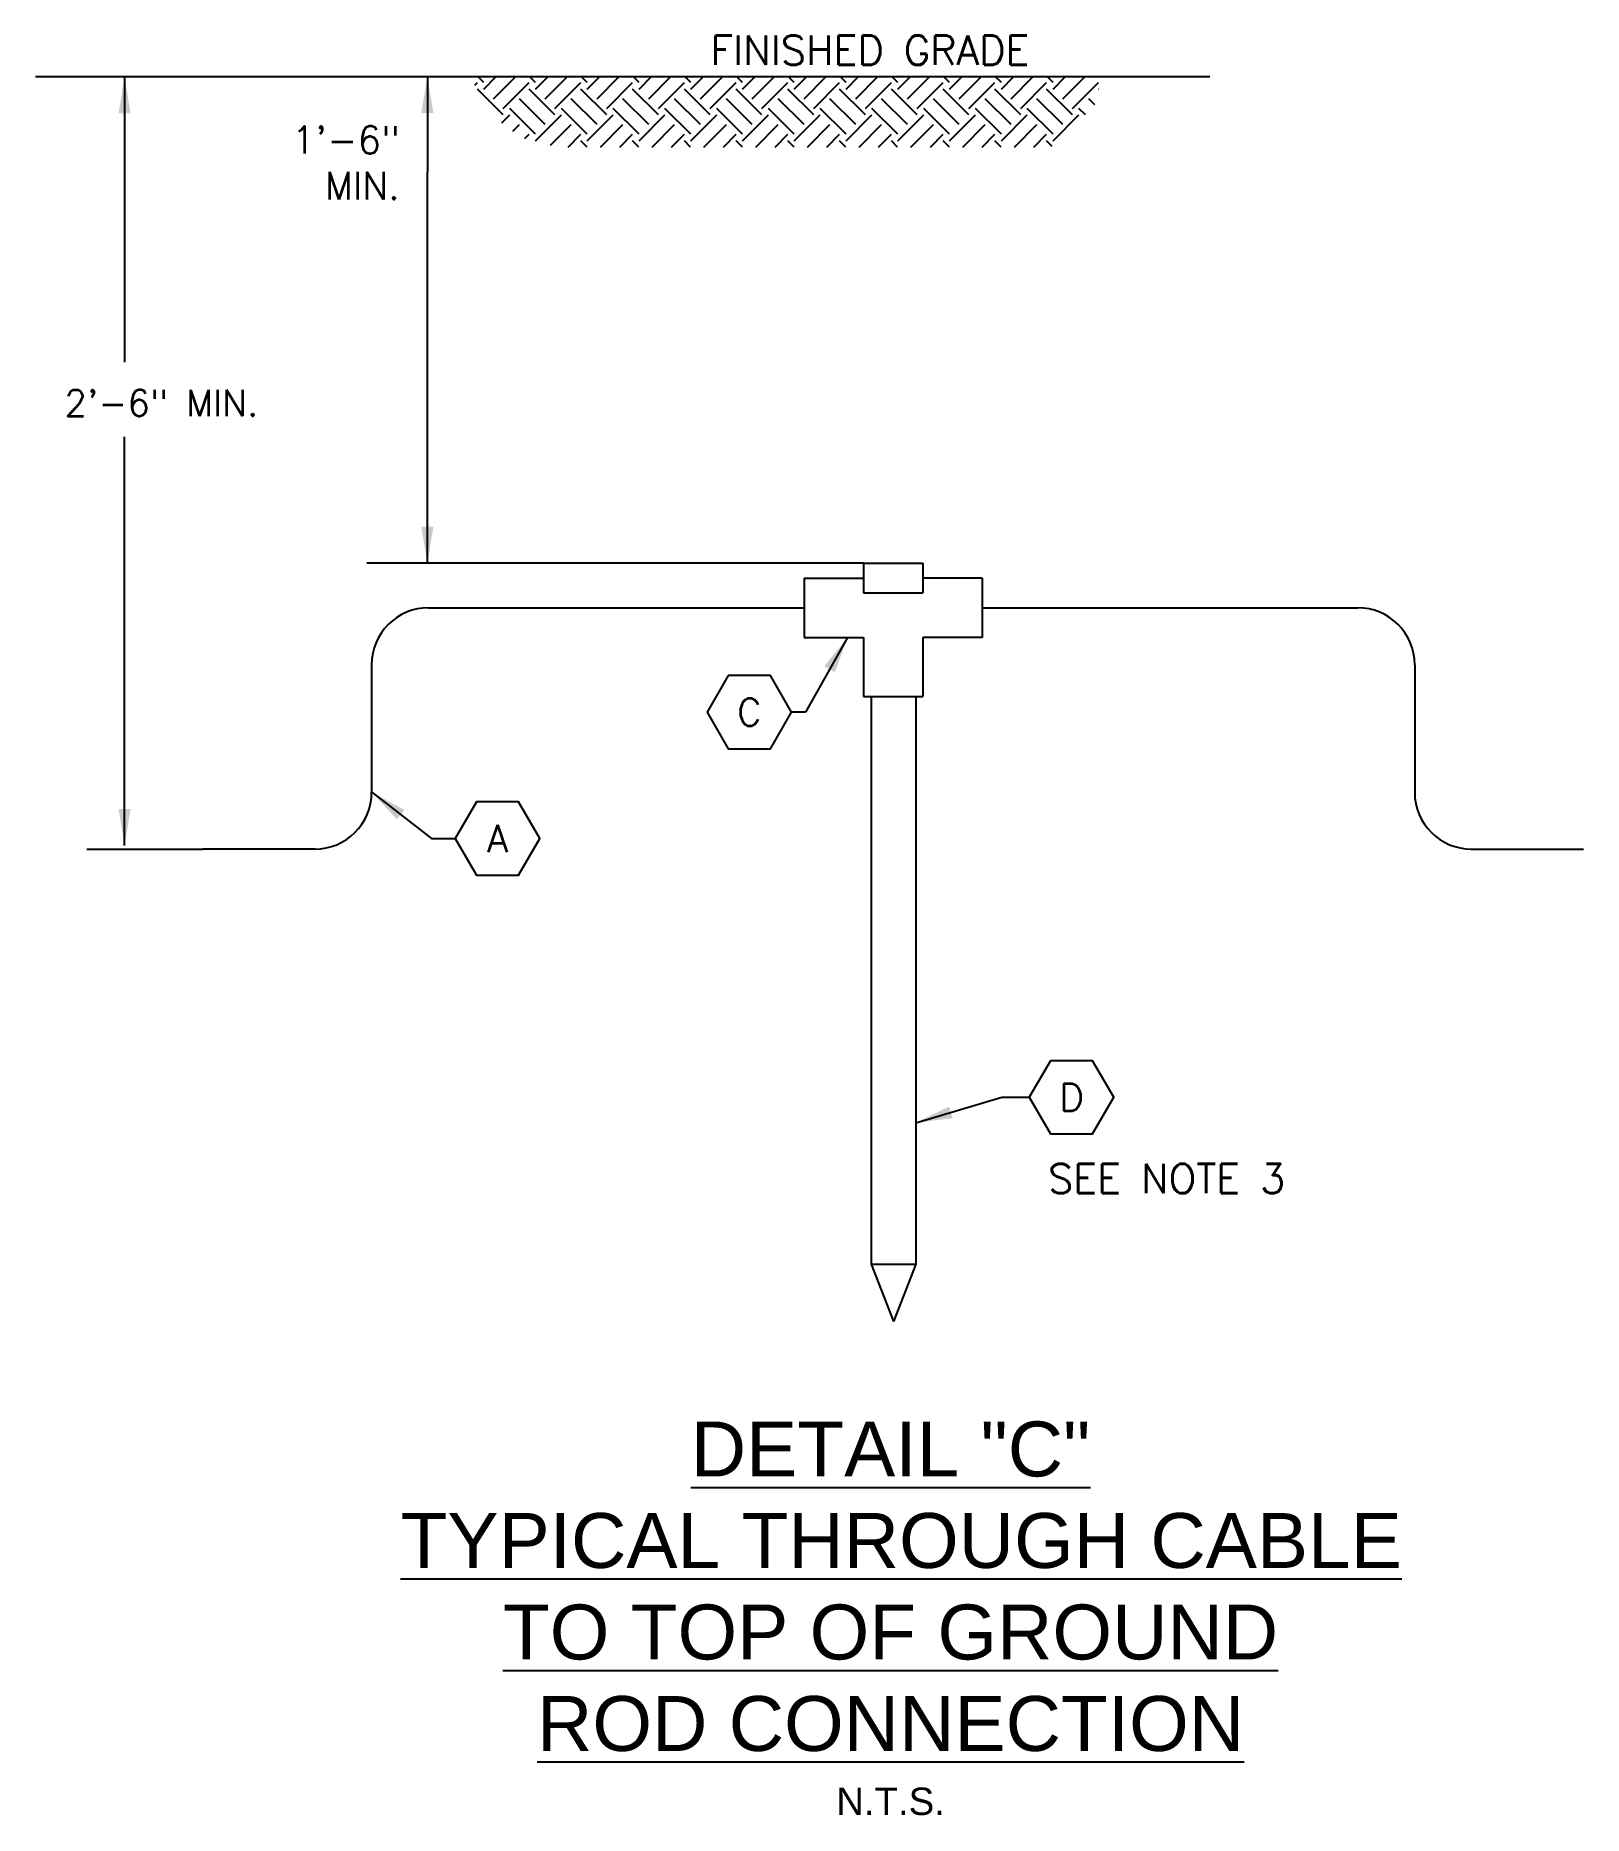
# Model space of a CAD drawing. Header units: inches. Extents: x -4.2 to 30.2, y 3 to 14.9.
# Drawn here: x 24.94 to 30.23, y 8.82 to 14.89 of the extents above; entities outside this region: 1.
import ezdxf
from ezdxf.enums import TextEntityAlignment as Align

# ---------------------------------------------------------------- set-up
doc = ezdxf.new("R2010")
doc.units = ezdxf.units.IN
doc.header["$LTSCALE"] = 0.5
doc.header["$MEASUREMENT"] = 0
doc.layers.get('0').update_dxf_attribs({"linetype": 'CONTINUOUS'})
for name, color, linetype in [('E-Dims', 1, 'CONTINUOUS'), ('E-Grade', 9, 'CONTINUOUS'), ('E-Grounding', 3, 'CONTINUOUS'), ('E-Text', 2, 'CONTINUOUS'), ('Ground', 4, 'Ground'), ('Text', 2, 'CONTINUOUS')]:
    doc.layers.add(name, color=color, linetype=linetype)
doc.styles.add('Arial', font='arial.ttf')
doc.styles.add('SIMPLEX', font='simplex.shx')
doc.styles.get("Standard").update_dxf_attribs({"font": 'simplex.shx'})
doc.styles.add('Text', font='simplex.shx', dxfattribs={"height": 0.1})
doc.linetypes.add('Ground', pattern='A,1.5,-0.25,["G",Standard,S=0.2,R=0,X=-0.05,Y=-0.1],-0.25', length=2)
doc.dimstyles.new('STANDARD$7', dxfattribs={"dimtxt": 0.09375, "dimasz": 0.125, "dimexe": 0.1875, "dimexo": 0.0625, "dimgap": 0.0625, "dimtad": 0, "dimdec": 6, "dimzin": 0, "dimdsep": 46, "dimlunit": 4, "dimtxsty": 'SIMPLEX', "dimcen": 0.0625, "dimclrd": 256, "dimclre": 256, "dimclrt": 256, "dimadec": 0, "dimazin": 0, "dimtfac": 1, "dimtdec": 6, "dimtofl": 0, "dimtmove": 0, "dimatfit": 0, "dimfxl": 1, "dimfrac": 2, "dimtolj": 1, "dimtzin": 0, "dimlwd": -1, "dimlwe": -1, "dimarcsym": 0})

# ---------------------------------------------------------------- blocks, each defined once
blk = doc.blocks.new('Elec Hex')
at = {"transparency": 16777216}
blk.add_lwpolyline([(4.1326, 11.4741), (4.0604, 11.3491), (4.1326, 11.2241), (4.2769, 11.2241), (4.3491, 11.3491), (4.2769, 11.4741)], close=True, dxfattribs=at)
at = {"transparency": 16777216, "style": 'Text'}
blk.add_attdef('HTRACE', text='', height=0.0938, dxfattribs=at).set_placement((4.2048, 11.3491), align=Align.MIDDLE_CENTER)

msp = doc.modelspace()

# ---------------------------------------------------------------- hatches: boundary and pattern name
at = {"layer": 'E-Grade'}
h = msp.add_hatch(dxfattribs=at)
h.set_pattern_fill('EARTH', color=256, scale=0.5, angle=45, style=0)
h.set_pattern_definition([(45, (-8.81325, -0.37998), (1e-17, 0.1767767), [0.125, -0.125]), (45, (-8.8464, -0.34683), (1e-17, 0.1767767), [0.125, -0.125]), (45, (-8.87954, -0.31369), (1e-17, 0.1767767), [0.125, -0.125]), (135, (-8.87954, -0.29159), (-0.1767767, 3e-17), [0.125, -0.125]), (135, (-8.8464, -0.25844), (-0.1767767, 3e-17), [0.125, -0.125]), (135, (-8.81325, -0.2253), (-0.1767767, 3e-17), [0.125, -0.125])])
h.paths.add_polyline_path([(28.5624, 14.6534), (28.5732, 14.7015), (28.5892, 14.7363), (28.5732, 14.7552), (26.4455, 14.7552), (26.4449, 14.6989), (26.4904, 14.6694), (26.5225, 14.6079), (26.6028, 14.549), (26.6644, 14.5249), (26.7554, 14.5142), (28.4152, 14.5142), (28.4848, 14.5811)])

# ---------------------------------------------------------------- linework, layer by layer
at = {"layer": 'E-Dims'}
msp.add_line((27.773, 13.0925), (26.0769, 13.0925), dxfattribs=at)
at = {"layer": 'E-Dims', "linetype": 'Continuous'}
msp.add_line((25.1205, 12.116), (25.5165, 12.116), dxfattribs=at)
at = {"layer": 'E-Grade', "linetype": 'Continuous'}
msp.add_line((24.9449, 14.7552), (28.9561, 14.7552), dxfattribs=at)
at = {"layer": 'E-Grounding', "linetype": 'Continuous'}
for p, q in [((27.773, 13.0925), (27.773, 12.9912)), ((27.773, 13.0925), (27.9755, 13.0925)), ((27.9755, 13.0925), (27.9755, 12.9912)), ((27.5705, 13.0419), (27.5705, 12.8394)), ((27.5705, 13.0419), (27.773, 13.0419)), ((28.178, 13.0419), (27.9755, 13.0419)), ((28.178, 13.0419), (28.178, 12.8394)), ((27.773, 12.9912), (27.9755, 12.9912)), ((27.5705, 12.8394), (27.773, 12.8394)), ((27.773, 12.8394), (27.773, 12.6369)), ((28.178, 12.8394), (27.9755, 12.8394)), ((27.9755, 12.8394), (27.9755, 12.6369)), ((27.773, 12.6369), (27.9755, 12.6369)), ((27.7992, 12.6356), (27.7992, 10.6981)), ((27.9511, 12.6362), (27.9511, 10.6987)), ((27.7992, 10.6981), (27.9511, 10.6981)), ((27.7992, 10.6981), (27.8748, 10.5025)), ((27.9511, 10.6987), (27.8748, 10.5025))]:
    msp.add_line(p, q, dxfattribs=at)
at = {"layer": 'Ground', "linetype": 'Ground'}
for p, q in [((26.2874, 12.9406), (27.5705, 12.9406)), ((28.178, 12.9406), (29.461, 12.9406)), ((26.0928, 12.746), (26.0928, 12.3106)), ((29.6556, 12.746), (29.6556, 12.3106)), ((25.8996, 12.116), (25.5165, 12.116)), ((29.8488, 12.116), (30.2319, 12.116))]:
    msp.add_line(p, q, dxfattribs=at)
for centre, start, end in [((26.2874, 12.746), 90, 180), ((29.461, 12.746), 0, 90), ((25.8982, 12.3106), 270, 0), ((29.8502, 12.3106), 180, 270)]:
    msp.add_arc(centre, 0.1946, start, end, dxfattribs=at)

# ---------------------------------------------------------------- block references
at = {"layer": 'E-Text'}
for p, values in [((23.1781, 1.2349), {'HTRACE': 'C'}), ((22.318, 0.8034), {'HTRACE': 'A'}), ((24.2786, -0.0807), {'HTRACE': 'D'})]:
    msp.add_blockref('Elec Hex', p, dxfattribs=at).add_auto_attribs(values)

# ---------------------------------------------------------------- texts
at = {"layer": 'E-Dims', "style": 'SIMPLEX'}
msp.add_text('2\'-6" MIN.', height=0.0898, dxfattribs=at).set_placement((25.0433, 13.5947))
at = {"layer": 'E-Dims', "insert": (26.1894, 14.5854), "char_height": 0.09375, "width": 0.392138, "attachment_point": 3, "style": 'SIMPLEX'}
msp.add_mtext('1\'-6"\\PMIN.', dxfattribs=at)
at = {"layer": 'E-Text', "ltscale": 0.5, "char_height": 0.1, "attachment_point": 1, "style": 'Text'}
for s, width, insert in [('FINISHED GRADE', 2.77739, (27.2507, 14.8949)), ('SEE NOTE 3', 1.058552, (28.4036, 11.0407))]:
    msp.add_mtext_dynamic_manual_height_columns(s, width=width, gutter_width=0.5, heights=[0], dxfattribs=dict(at, insert=insert))
at = {"layer": 'E-Text', "insert": (27.8653, 9.4882), "char_height": 0.09375, "width": 5.17192, "attachment_point": 5, "style": 'Arial'}
msp.add_mtext('{\\H2x;\\L\\C6;DETAIL "C"\\P TYPICAL THROUGH CABLE \\PTO TOP OF GROUND\\PROD CONNECTION\\P}N.T.S.', dxfattribs=at)
at = {"layer": 'Text', "insert": (-4.2489, 2.978), "char_height": 0.09375, "attachment_point": 1, "style": 'SIMPLEX'}
msp.add_mtext('\\A1;', dxfattribs=at)

# ---------------------------------------------------------------- leaders
at = {"layer": 'E-Dims'}
for points in [[(25.249, 14.754), (25.249, 13.7795)], [(26.2831, 14.7552), (26.2831, 14.429)], [(26.2831, 13.0925), (26.2831, 14.429)], [(25.249, 12.1282), (25.249, 13.5242)]]:
    msp.add_leader(points, dimstyle='STANDARD$7', override={"dimgap": 0.0625, "dimtad": 0}, dxfattribs=at)
at = {"layer": 'E-Text'}
for points in [[(27.7184, 12.8394), (27.5745, 12.584), (27.5272, 12.584)], [(26.093, 12.3103), (26.2977, 12.1526), (26.3784, 12.1526)], [(27.9511, 11.1815), (28.2455, 11.2684), (28.339, 11.2684)]]:
    msp.add_leader(points, dimstyle='STANDARD$7', override={"dimgap": 0.0625, "dimtad": 0}, dxfattribs=at)

doc.saveas('drawing.dxf')
